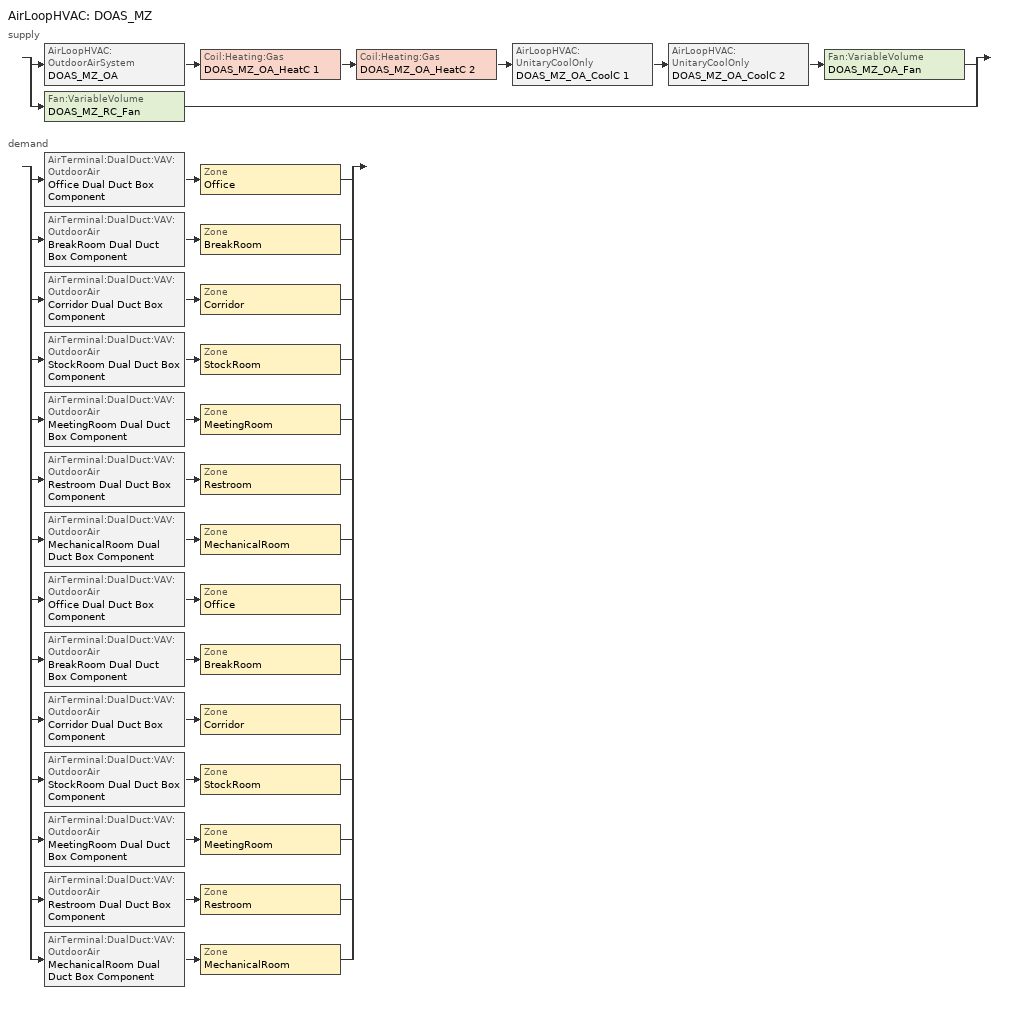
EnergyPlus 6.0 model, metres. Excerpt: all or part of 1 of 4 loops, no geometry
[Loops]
AirLoopHVAC 'DOAS_MZ'
 supply: split
  | AirLoopHVAC:OutdoorAirSystem 'DOAS_MZ_OA' > Coil:Heating:Gas 'DOAS_MZ_OA_HeatC 1' > Coil:Heating:Gas 'DOAS_MZ_OA_HeatC 2' > AirLoopHVAC:UnitaryCoolOnly 'DOAS_MZ_OA_CoolC 1' > AirLoopHVAC:UnitaryCoolOnly 'DOAS_MZ_OA_CoolC 2' > Fan:VariableVolume 'DOAS_MZ_OA_Fan'
  | Fan:VariableVolume 'DOAS_MZ_RC_Fan'
 demand: split
  | AirTerminal:DualDuct:VAV:OutdoorAir 'Office Dual Duct Box Component' > Zone 'Office'
  | AirTerminal:DualDuct:VAV:OutdoorAir 'BreakRoom Dual Duct Box Component' > Zone 'BreakRoom'
  | AirTerminal:DualDuct:VAV:OutdoorAir 'Corridor Dual Duct Box Component' > Zone 'Corridor'
  | AirTerminal:DualDuct:VAV:OutdoorAir 'StockRoom Dual Duct Box Component' > Zone 'StockRoom'
  | AirTerminal:DualDuct:VAV:OutdoorAir 'MeetingRoom Dual Duct Box Component' > Zone 'MeetingRoom'
  | AirTerminal:DualDuct:VAV:OutdoorAir 'Restroom Dual Duct Box Component' > Zone 'Restroom'
  | AirTerminal:DualDuct:VAV:OutdoorAir 'MechanicalRoom Dual Duct Box Component' > Zone 'MechanicalRoom'
  | AirTerminal:DualDuct:VAV:OutdoorAir 'Office Dual Duct Box Component' > Zone 'Office'
  | AirTerminal:DualDuct:VAV:OutdoorAir 'BreakRoom Dual Duct Box Component' > Zone 'BreakRoom'
  | AirTerminal:DualDuct:VAV:OutdoorAir 'Corridor Dual Duct Box Component' > Zone 'Corridor'
  | AirTerminal:DualDuct:VAV:OutdoorAir 'StockRoom Dual Duct Box Component' > Zone 'StockRoom'
  | AirTerminal:DualDuct:VAV:OutdoorAir 'MeetingRoom Dual Duct Box Component' > Zone 'MeetingRoom'
  | AirTerminal:DualDuct:VAV:OutdoorAir 'Restroom Dual Duct Box Component' > Zone 'Restroom'
  | AirTerminal:DualDuct:VAV:OutdoorAir 'MechanicalRoom Dual Duct Box Component' > Zone 'MechanicalRoom'
[ComponentCost:LineItem]
Name | Line Item Type | Item | Cost per Each | Quantity | Cost per Unit of Output Capacity
Infiltration:Office | General | Office | 1 | 0
People:Office | General | Office | 1 | 2.2492
LIGHTING EQUIP:Office | Lights | Office |  |  | 1
ElectricEquipment:Office:PlugMisc | General | Office | 1 | 0.2529
Infiltration:BreakRoom | General | BreakRoom | 1 | 0
People:BreakRoom | General | BreakRoom | 1 | 52.5018
LIGHTING EQUIP:BreakRoom | Lights | BreakRoom |  |  | 1
ElectricEquipment:BreakRoom:PlugMisc | General | BreakRoom | 1 | 1.4625
Infiltration:Corridor | General | Corridor | 1 | 0
LIGHTING EQUIP:Corridor | Lights | Corridor |  |  | 1
Infiltration:StockRoom | General | StockRoom | 1 | 0
People:StockRoom | General | StockRoom | 1 | 14.9667
LIGHTING EQUIP:StockRoom | Lights | StockRoom |  |  | 1
ElectricEquipment:StockRoom:PlugMisc | General | StockRoom | 1 | 2.5293
Infiltration:MeetingRoom | General | MeetingRoom | 1 | 0
People:MeetingRoom | General | MeetingRoom | 1 | 37.5003
LIGHTING EQUIP:MeetingRoom | Lights | MeetingRoom |  |  | 1
ElectricEquipment:MeetingRoom:PlugMisc | General | MeetingRoom | 1 | 0.4215
Infiltration:Restroom | General | Restroom | 1 | 0
People:Restroom | General | Restroom | 1 | 4.5012
LIGHTING EQUIP:Restroom | Lights | Restroom |  |  | 1
ElectricEquipment:Restroom:PlugMisc | General | Restroom | 1 | 0.0564
Infiltration:MechanicalRoom | General | MechanicalRoom | 1 | 0
LIGHTING EQUIP:MechanicalRoom | Lights | MechanicalRoom |  |  | 1
[Sizing:Zone] Zone Cooling Design Supply Air Temperature {C}=14; Zone Heating Design Supply Air Temperature {C}=40; Zone Cooling Design Supply Air Humidity Ratio {kg-H20/kg-air}=0.0085; Zone Heating Design Supply Air Humidity Ratio {kg-H20/kg-air}=0.008; Outdoor Air Method=Flow/Zone; Outside Air Flow per Person {(m3/s)/person}=0; Outside Air Flow per Zone Floor Area {(m3/s)/m2}=0; Cooling Design Air Flow Method {Flow/Zone | DesignDay | DesignDayWithLimit}=DesignDay; Cooling Minimum Air Flow Fraction=0; Heating Design Air Flow Method {Flow/Zone | DesignDay}=DesignDay; Heating Design Air Flow Rate=0
Name | Outside Air Flow per Zone {m3/s}
Office | 0.018059
BreakRoom | 0.249542
Corridor | 0.0170013
StockRoom | 0.255019
MeetingRoom | 0.109752
Restroom | 0.0584372
MechanicalRoom | 0.00850063
[ZoneControl:Thermostat] Control Type Schedule=Dual Zone Control Type Sched
Name | Zone | Control 1
Office Thermostat | Office | Office DualSPSched
BreakRoom Thermostat | BreakRoom | BreakRoom DualSPSched
Corridor Thermostat | Corridor | Corridor DualSPSched
StockRoom Thermostat | StockRoom | StockRoom DualSPSched
MeetingRoom Thermostat | MeetingRoom | MeetingRoom DualSPSched
Restroom Thermostat | Restroom | Restroom DualSPSched
MechanicalRoom Thermostat | MechanicalRoom | MechanicalRoom DualSPSched
[ThermostatSetpoint:DualSetpoint] Heating Setpoint Temperature Schedule=HtgSetP_Sch; Cooling Setpoint Temperature Schedule=ClgSetP_Sch
Office DualSPSched; BreakRoom DualSPSched; Corridor DualSPSched; StockRoom DualSPSched; MeetingRoom DualSPSched; Restroom DualSPSched; MechanicalRoom DualSPSched
[Zone equipment]
Office: Office Dual Duct Box Component, Office Heat Pump
BreakRoom: BreakRoom Dual Duct Box Component, BreakRoom Heat Pump
Corridor: Corridor Dual Duct Box Component, Corridor Heat Pump
StockRoom: StockRoom Dual Duct Box Component, StockRoom Heat Pump
MeetingRoom: MeetingRoom Dual Duct Box Component, MeetingRoom Heat Pump
Restroom: Restroom Dual Duct Box Component, Restroom Heat Pump
MechanicalRoom: MechanicalRoom Dual Duct Box Component, MechanicalRoom Heat Pump
[AirTerminal:DualDuct:VAV:OutdoorAir] Availability Schedule=ALWAYS_ON; Maximum Damper Air Flow Rate {m3/s}=AUTOSIZE
Name | Design Specification Outdoor Air Object
Office Dual Duct Box Component | Office Dual Duct Box OA Design Spec
BreakRoom Dual Duct Box Component | BreakRoom Dual Duct Box OA Design Spec
Corridor Dual Duct Box Component | Corridor Dual Duct Box OA Design Spec
StockRoom Dual Duct Box Component | StockRoom Dual Duct Box OA Design Spec
MeetingRoom Dual Duct Box Component | MeetingRoom Dual Duct Box OA Design Spec
Restroom Dual Duct Box Component | Restroom Dual Duct Box OA Design Spec
MechanicalRoom Dual Duct Box Component | MechanicalRoom Dual Duct Box OA Design Spec
[DesignSpecification:OutdoorAir] Outdoor Air Method=Sum; Outdoor Air Flow per Zone {m3/s}=0; Outdoor Air Flow Air Changes per Hour {1/hr}=0; Outdoor Air Flow Rate Fraction Schedule=MinOA_Sched
Name | Outdoor Air Flow per Person {m3/s-person} | Outdoor Air Flow per Zone Floor Area {m3/s-m2}
Office Dual Duct Box OA Design Spec; MeetingRoom Dual Duct Box OA Design Spec | 0.00236 | 0.000305
BreakRoom Dual Duct Box OA Design Spec | 0.00354 | 0.000914
Corridor Dual Duct Box OA Design Spec; MechanicalRoom Dual Duct Box OA Design Spec | 0 | 0.000305
StockRoom Dual Duct Box OA Design Spec | 0 | 0.00061
Restroom Dual Duct Box OA Design Spec | 0.00354 | 0.00061
[AirLoopHVAC]
DOAS_MZ: Design Supply Air Flow Rate {m3/s}=AUTOSIZE
[SetpointManager:Scheduled]
DOAS_MZ RC SAT Setpoint: Control Variable {Temperature | Others }=Temperature; Schedule=DOAS_SAT_Sch; Setpoint Node or NodeList=DOAS_MZ Recirc Supply Equipment Outlet Node
[SetpointManager:MixedAir]
Name | Control Variable | Setpoint Node or NodeList | Control Variable {Temperature}
DOAS_MZ_OA_HeatC 1 MixedAir Manager | Temperature | DOAS_MZ_OA_HeatC 1-DOAS_MZ_OA_HeatC 2Node
DOAS_MZ_OA_HeatC 2 MixedAir Manager | Temperature | DOAS_MZ_OA_HeatC 2-DOAS_MZ_OA_CoolC 1Node
DOAS_MZ_OA_CoolC 1 SAT Manager |  | DOAS_MZ_OA_CoolC 1-DOAS_MZ_OA_CoolC 2Node | Temperature
DOAS_MZ_ERVMixed Air Temp Manager | Temperature | DOAS_MZ_OAOutside Air Heat Recovery-DOAS_MZ_OA_Indirect_Evap_CoolerNode
DOAS_MZ_OAMixed Air Temp Manager | Temperature | DOAS_MZ_OA-DOAS_MZ_OA_HeatC 1Node
[Sizing:System]
DOAS_MZ: Type Of Load To Size On=VENTILATIONREQUIREMENT; Design Outdoor Air Flow Rate {m3/s}=AUTOSIZE; Minimum System Air Flow Ratio=1; Preheat Design Temperature {C}=7; Preheat Design Humidity Ratio {kg-H2O/kg-air}=0.008; Precool Design Temperature {C}=12.8; Precool Design Humidity Ratio {kg-H2O/kg-air}=0.008; Central Cooling Design Supply Air Temperature {C}=12.8; Central Heating Design Supply Air Temperature {C}=40; Sizing Option {Coincident | NonCoincident}=NonCoincident; 100% Outdoor Air in Cooling {Yes | No}=Yes; 100% Outdoor Air in Heating {Yes | No}=Yes; Central Cooling Design Supply Air Humidity Ratio {kg-H2O/kg-air}=0.0085; Central Heating Design Supply Air Humidity Ratio {kg-H2O/kg-air}=0.008; Cooling Design Air Flow Method=DesignDay; Cooling Design Air Flow Rate {m3/s}=0; Heating Design Air Flow Method=DesignDay; Heating Design Air Flow Rate {m3/s}=0
[HeatExchanger:AirToAir:SensibleAndLatent]
DOAS_MZ_OAOutside Air Heat Recovery: Availability Schedule=Cold_Season_Sch; Nominal Supply Air Flow Rate {m3/s}=AUTOSIZE; Sensible Effectiveness at 100% Heating Air Flow=0.65; Latent Effectiveness at 100% Heating Air Flow=0; Sensible Effectiveness at 75% Heating Air Flow=0.65; Latent Effectiveness at 75% Heating Air Flow=0; Sensible Effectiveness at 100% Cooling Air Flow=0.65; Latent Effectiveness at 100% Cooling Air Flow=0; Sensible Effectiveness at 75% Cooling Air Flow=0.65; Latent Effectiveness at 75% Cooling Air Flow=0; Nominal Electric Power {W}=0; Supply Outlet Temperature Control {YES | NO}=Yes; Heat Exchanger Type { Plate | Rotary }=Rotary; Frost Control Type { None | ExhaustAirRecirculation | ExhaustOnly | MinimumExhaustTemperature }=ExhaustOnly; Threshold Temperature {C}=-12.2; Initial Defrost Time Fraction {min/min}=0.167; Rate of Defrost Time Fraction Increase {min/min per deg C}=0.024; Economizer Lockout=Yes
[Controller:OutdoorAir]
DOAS_MZ_OA_Controller: Minimum Outdoor Air Flow Rate {m3/s}=0; Maximum Outdoor Air Flow Rate {m3/s}=AUTOSIZE; Economizer Control Type=NoEconomizer; Economizer Control Action Type=ModulateFlow; Economizer Maximum Limit Dry-Bulb Temperature {C}=28; Economizer Maximum Limit Enthalpy {J/kg}=64000; Economizer Minimum Limit Dry-Bulb Temperature {C}=-100; Lockout Type=NoLockout; Minimum Limit Type=FixedMinimum; Minimum Outdoor Air Schedule=MinOA_Sched; Minimum Fraction of Outdoor Air Schedule=DOAS_MZ_OAMinOAFracSchedule; High Humidity Control=No; Heat Recovery Bypass Control Type=BypassWhenOAFlowGreaterThanMinimum
[EvaporativeCooler:Indirect:ResearchSpecial]
DOAS_MZ_OA_Indirect_Evap_Cooler: Availability Schedule=Warm_Season_Sch; Cooler Maximum Effectiveness=0.585; Recirculating Water Pump Power Consumption=0; Secondary Fan Flow Rate=AUTOSIZE; Secondary Fan Efficiency=1; Secondary Fan Delta Pressure=0; Dewpoint Effectiveness Factor=0.9; Drift Loss Fraction=0; Blowdown Concentration Ratio=3
[EnergyManagementSystem:Sensor]
Name | Output:Variable or Output:Meter Index Key | Output:Variable or Output:Meter
DOAS_MZ_OA_Indirect_Evap_CoolerSystemReturnTemp | DOAS_MZ Supply Equipment Inlet Node | System Node Temp
DOAS_MZ_OA_Indirect_Evap_CoolerOAFlowSensor | DOAS_MZ_OAInlet Node | System Node MassFlowRate
DOAS_MZ_OA_Indirect_Evap_CoolerSystemMixedSP | DOAS_MZ_OA-DOAS_MZ_OA_HeatC 1Node | System Node Setpoint Temp
DOAS_MZ_OA_Indirect_Evap_CoolerSystemMixedTemp | DOAS_MZ_OA-DOAS_MZ_OA_HeatC 1Node | System Node Temp
DOAS_MZ_OA_Indirect_Evap_CoolerSystemMixedHR | DOAS_MZ_OA-DOAS_MZ_OA_HeatC 1Node | System Node Humidity Ratio
DOAS_MZ_OA_Indirect_Evap_CoolerSystemReturnEnth | DOAS_MZ Supply Equipment Inlet Node | System Node Enthalpy
[EnergyManagementSystem:InternalVariable]
Name | Internal Data Index Key | Internal Data Type
DOAS_MZ_OA_Indirect_Evap_CoolerOAMinFlow | DOAS_MZ_OA_CONTROLLER | Outdoor Air Controller Minimum Mass Flow Rate
DOAS_MZ_OA_Indirect_Evap_CoolerOAMaxFlow | DOAS_MZ_OA_Fan | Fan Maximum Mass Flow Rate
DOAS_MZ_FanSP | DOAS_MZ_OA_Fan | Fan Nominal Pressure Rise
[EnergyManagementSystem:Actuator]
Name | Actuated Component Unique | Actuated Component Type | Actuated Component Control Type
DOAS_MZ_OA_Indirect_Evap_CoolerOAFlowActuator | DOAS_MZ_OA_CONTROLLER | Outdoor Air Controller | Air Mass Flow Rate
DOAS_MZ_FanSP_Act | DOAS_MZ_OA_Fan | Fan | Fan Pressure Rise
[Coil:Heating:Gas] Availability Schedule=ALWAYS_ON; Gas Burner Efficiency=0.8; Nominal Capacity {W}=AUTOSIZE
DOAS_MZ_OA_HeatC 1; DOAS_MZ_OA_HeatC 2
[AirLoopHVAC:UnitaryCoolOnly] Availability Schedule=ALWAYS_ON
Name | Cooling Coil
DOAS_MZ_OA_CoolC 1 | DOAS_MZ_OA_CoolC 1 DXCoil
DOAS_MZ_OA_CoolC 2 | DOAS_MZ_OA_CoolC 2 DXCoil
[Coil:Cooling:DX:TwoSpeed] Availability Schedule=ALWAYS_ON; Rated High Speed Total Cooling Capacity {W}=AUTOSIZE; Rated High Speed Sensible Heat Ratio=AUTOSIZE; Rated High Speed COP=3; Rated High Speed Air Flow Rate {m3/s}=AUTOSIZE; Rated Low Speed Total Cooling Capacity {W}=AUTOSIZE; Rated Low Speed Sensible Heat Ratio=0.69; Rated Low Speed COP=3; Rated Low Speed Air Flow Rate=AUTOSIZE; Condenser Type=AirCooled; Basin Heater Capacity {W/K}=10; Basin Heater Setpoint Temperature {C}=2
Name | Total Cooling Capacity Function of Temperature Curve | Total Cooling Capacity Function of Flow Fraction Curve | Energy Input Ratio Function of Temperature Curve | Energy Input Ratio Function of Flow Fraction Curve | Part Load Fraction Correlation Curve | Low Speed Total Cooling Capacity Function of Temperature Curve | Low Speed Energy Input Ratio Function of Temperature Curve
DOAS_MZ_OA_CoolC 1 DXCoil | DOAS_MZ_OA_CoolC 1_ClgCapFuncTempCurve | DOAS_MZ_OA_CoolC 1_ClgCapFuncFlowFracCurve | DOAS_MZ_OA_CoolC 1_ClgEirFuncTempCurve | DOAS_MZ_OA_CoolC 1_ClgEirFuncFlowFracCurve | DOAS_MZ_OA_CoolC 1_ClgPlrCurve | DOAS_MZ_OA_CoolC 1_ClgLowSpdCapFuncTempCurve | DOAS_MZ_OA_CoolC 1_ClgLowSpdEirFuncTempCurve
DOAS_MZ_OA_CoolC 2 DXCoil | DOAS_MZ_OA_CoolC 2_ClgCapFuncTempCurve | DOAS_MZ_OA_CoolC 2_ClgCapFuncFlowFracCurve | DOAS_MZ_OA_CoolC 2_ClgEirFuncTempCurve | DOAS_MZ_OA_CoolC 2_ClgEirFuncFlowFracCurve | DOAS_MZ_OA_CoolC 2_ClgPlrCurve | DOAS_MZ_OA_CoolC 2_ClgLowSpdCapFuncTempCurve | DOAS_MZ_OA_CoolC 2_ClgLowSpdEirFuncTempCurve
[Fan:VariableVolume] Fan Efficiency=0.516; Pressure Rise {Pa}=825; Maximum Flow Rate {m3/s}=AUTOSIZE; Fan Power Minimum Flow Rate Input Method {Fraction | FixedFlowRate}=Fraction; Fan Power Minimum Flow Fraction=0.6; Motor In Airstream Fraction=1; Fan Coefficient 1=0.0407599; Fan Coefficient 2=0.088045; Fan Coefficient 3=-0.0729261; Fan Coefficient 4=0.94374; Fan Coefficient 5=0
Name | Availability Schedule | Motor Efficiency
DOAS_MZ_OA_Fan | MinOA_Sched | 0.93
DOAS_MZ_RC_Fan | Always_Off | 0.9
[UtilityCost:Tariff] Group=Comm Elect
Name | Output Meter | Conversion Factor Choice | Time of Use Period Schedule | Season Schedule | Demand Window Length | Monthly Charge or Variable
SCE_TOU-8_GeneralServiceLarge | ElectricityNet:Facility | kWh | SCETOUSched | SCESeasonsSchedule | HalfHour | 246.33
SCE_GS-2_GeneralService | ElectricityNet:Facility | kWh | SCETOUSched | SCESeasonsSchedule | HalfHour | 74.03
SCE_GS-1_GeneralService | ElectricityNet:Facility | kWh |  | SCESeasonsSchedule | HalfHour | 15.25
CA_EIAMonthlyRateGas | Gas:Facility | MCF |  |  |  | 0
[UtilityCost:Charge:Simple]
Name | Charge Variable | Tariff | Source Variable | Season | Category Variable | Cost per Unit Value or Variable
 | SummerDeliveryOnPeakEnergyCharge | SCE_TOU-8_GeneralServiceLarge | PeakEnergy | Summer | EnergyCharges | 0.01676
 | SummerDeliveryOffPeakEnergyCharge | SCE_TOU-8_GeneralServiceLarge | OffPeakEnergy | Summer | EnergyCharges | 0.01676
 | SummerDeliveryMidPeakEnergyCharge | SCE_TOU-8_GeneralServiceLarge | MidPeakEnergy | Summer | EnergyCharges | 0.01676
 | WinterDeliveryOffPeakEnergyCharge | SCE_TOU-8_GeneralServiceLarge | OffPeakEnergy | Winter | EnergyCharges | 0.01676
 | WinterDeliveryMidPeakEnergyCharge | SCE_TOU-8_GeneralServiceLarge | MidPeakEnergy | Winter | EnergyCharges | 0.01676
 | FacilitiesDemandCharge | SCE_TOU-8_GeneralServiceLarge | TotalDemand | Annual | DemandCharges | 6.35
 | SummerTOUOnPeakDemandCharge | SCE_TOU-8_GeneralServiceLarge | PeakDemand | Summer | DemandCharges | 8.84
 | SummerTOUMidPeakDemandCharge | SCE_TOU-8_GeneralServiceLarge | MidPeakDemand | Summer | DemandCharges | 0.76
 | TransformerDemandCharge | SCE_TOU-8_GeneralServiceLarge | TotalDemand | Annual | DemandCharges | 1
 | PowerFactorDemandCharge | SCE_TOU-8_GeneralServiceLarge | TotalDemand | Annual | DemandCharges | 0.23
 | TaxofEightPercent | SCE_TOU-8_GeneralServiceLarge | SubTotal | Annual | Taxes | 0.08
 | AnnualDeliveryEnergyCharge | SCE_GS-2_GeneralService | totalEnergy | Annual | EnergyCharges | 0.0189
 | AnnualFacilityDemandURGCharge | SCE_GS-2_GeneralService | totalDemand | Annual | DemandCharges | 0.77
 | AnnualFacilityDemandDelivCharge | SCE_GS-2_GeneralService | totalDemand | Annual | DemandCharges | 5.44
 | SummerTimeRelatedDemandCharge | SCE_GS-2_GeneralService | totalDemand | Summer | DemandCharges | 1.87
 | SummerTimeDemandDelivCharge | SCE_GS-2_GeneralService | totalDemand | Summer | DemandCharges | 7.04
 | TaxofEightPercent | SCE_GS-2_GeneralService | SubTotal | Annual | Taxes | 0.08
 | SummerEnergyCharge | SCE_GS-1_GeneralService | totalEnergy | Summer | EnergyCharges | 0.0808
 | WinterEnergyCharge | SCE_GS-1_GeneralService | totalEnergy | Winter | EnergyCharges | 0.0351
 | AnnualDeliveryEnergyCharge | SCE_GS-1_GeneralService | totalEnergy | Annual | EnergyCharges | 0.0694
 | taxofEightPercent | SCE_GS-1_GeneralService | SubTotal | Summer | Taxes | 0.08
 | MonthlyRateGasCharge | CA_EIAMonthlyRateGas | totalEnergy | Annual | EnergyCharges | CA_MonthlyGasRates
 | TaxofEightPercent | CA_EIAMonthlyRateGas | SubTotal | Annual | Taxes | 0.08
[UtilityCost:Qualify] Variable=TotalDemand; Season=Annual; Threshold Test=Count
Name | Tariff | Qualify Type | Threshold Value or Variable | Number of Months
MinDemand500kw | SCE_TOU-8_GeneralServiceLarge | Minimum | 500 | 12
MaxDemand500kw | SCE_GS-2_GeneralService | Maximum | 500 | 1
MinDemand20kw | SCE_GS-2_GeneralService | Minimum | 20 | 12
MaxDemand20kw | SCE_GS-1_GeneralService | Maximum | 20 | 1
[UtilityCost:Charge:Block]
Charge Variable=AnnualUtilityRetained; Tariff=SCE_GS-2_GeneralService; Source Variable=TotalEnergy; Season=Annual; Category Variable=EnergyCharges; Block Size Multiplier Value or Variable=totalDemand; Block Size 1 Value or Variable=300; Block 1 Cost per Unit Value or Variable=0.0694; Block Size 2 Value or Variable=remaining; Block 2 Cost per Unit Value or Variable=0.0791
[UtilityCost:Variable]
CA_MonthlyGasRates: Tariff=CA_EIAMonthlyRateGas; Variable Type=Currency; January Value=9.37; February Value=8.88; March Value=8.2; April Value=7.29; May Value=7.82; June Value=8.26; July Value=8.23; August Value=8.21; September Value=7.9; October Value=8.09; November Value=7.64; December Value=8.43
[Schedule:Compact]
Always_On: Fraction, Through: 12/31, For: AllDays, Until: 24:00, 1
HtgSetP_Sch: Temperature, Through: 12/31, For: Weekdays Saturday, Until: 05:00, 15.6, Until: 24:00, 21, For: Sunday, Until:  5:00, 15.6, Until: 22:00, 21, Until: 24:00, 15.6, For SummerDesignDay, Until: 24:00, 15.6, For WinterDesignDay, Until: 24:00, 21, For: AllOtherDays, Until: 24:00, 21
ClgSetP_Sch: Temperature, Through: 12/31, For: Weekdays Saturday, Until: 05:00, 30, Until: 24:00, 24, For: Sunday, Until: 05:00, 30, Until: 22:00, 24, Until: 24:00, 30, For SummerDesignDay, Until: 24:00, 24, For WinterDesignDay, Until: 24:00, 30, For: AllOtherDays, Until: 24:00, 30
MinOA_Sched: On/Off, Through: 12/31, For: Weekdays Saturday, Until: 06:00, 0, Until: 24:00, 1, For: Sunday, Until: 06:00, 0, Until: 22:00, 1, Until: 24:00, 0, For: SummerDesignDay, Until: 06:00, 0, Until: 24:00, 1, For: WinterDesignDay, Until: 06:00, 0, Until: 24:00, 1, For: AllOtherDays, Until: 24:00, 0
Dual Zone Control Type Sched: Control Type, Through: 12/31, For: AllDays, Until: 24:00, 4
DOAS_MZ_OAMinOAFracSchedule: Through: 12/31, For: AllDays, Until: 24:00, 1
SCETOUSched: Through: 5/31, For: WeekDays, Until: 8:00, 3, Until: 21:00, 4, Until: 24:00, 3, For: AllOtherDays, Until: 24:00, 3, Through: 9/30, For: WeekDays, Until: 8:00, 3, Until: 12:00, 4, Until: 18:00, 1, Until: 23:00, 4, Until: 24:00, 3, For: AllOtherDays, Until: 24:00, 3, Through: 12/31, For: WeekDays, Until: 8:00, 3, Until: 21:00, 4, Until: 24:00, 3, For: AllOtherDays, Until: 24:00, 3
DOAS_SAT_Sch: Temperature, Through: 12/31, For: AllDays, Until: 24:00, 11.67
Always_Off: Fraction, Through: 12/31, For: AllDays, Until: 24:00, 0
Warm_Season_Sch: On/Off, Through:4/15, For:AllDays, Until:24:00, 0, Through:9/30, For:AllDays, Until:24:00, 1, Through:12/31, For:AllDays, Until:24:00, 0
Cold_Season_Sch: On/Off, Through:4/15, For:AllDays, Until:24:00, 1, Through:9/30, For:AllDays, Until:24:00, 0, Through:12/31, For:AllDays, Until:24:00, 1
[Curve:Biquadratic] Minimum Value of x=17; Maximum Value of x=22; Minimum Value of y=13; Maximum Value of y=46
Name | Coefficient1 Constant | Coefficient2 x | Coefficient3 x**2 | Coefficient4 y | Coefficient5 y**2 | Coefficient6 x*y
DOAS_MZ_OA_CoolC 1_ClgCapFuncTempCurve; DOAS_MZ_OA_CoolC 1_ClgLowSpdCapFuncTempCurve; DOAS_MZ_OA_CoolC 2_ClgCapFuncTempCurve; DOAS_MZ_OA_CoolC 2_ClgLowSpdCapFuncTempCurve | 0.42415 | 0.04426 | -0.00042 | 0.00333 | -0.00008 | -0.00021
DOAS_MZ_OA_CoolC 1_ClgEirFuncTempCurve; DOAS_MZ_OA_CoolC 1_ClgLowSpdEirFuncTempCurve; DOAS_MZ_OA_CoolC 2_ClgEirFuncTempCurve; DOAS_MZ_OA_CoolC 2_ClgLowSpdEirFuncTempCurve | 1.23649 | -0.02431 | 0.00057 | -0.01434 | 0.00063 | -0.00038
[Curve:Quadratic]
Name | Coefficient1 Constant | Coefficient2 x | Coefficient3 x**2 | Minimum Value of x | Maximum Value of x
DOAS_MZ_OA_CoolC 1_ClgCapFuncFlowFracCurve; DOAS_MZ_OA_CoolC 2_ClgCapFuncFlowFracCurve | 0.77136 | 0.34053 | -0.11088 | 0.75918 | 1.13877
DOAS_MZ_OA_CoolC 1_ClgEirFuncFlowFracCurve; DOAS_MZ_OA_CoolC 2_ClgEirFuncFlowFracCurve | 1.2055 | -0.32953 | 0.12308 | 0.75918 | 1.13877
DOAS_MZ_OA_CoolC 1_ClgPlrCurve; DOAS_MZ_OA_CoolC 2_ClgPlrCurve | 0.771 | 0.229 | 0 | 0 | 1
